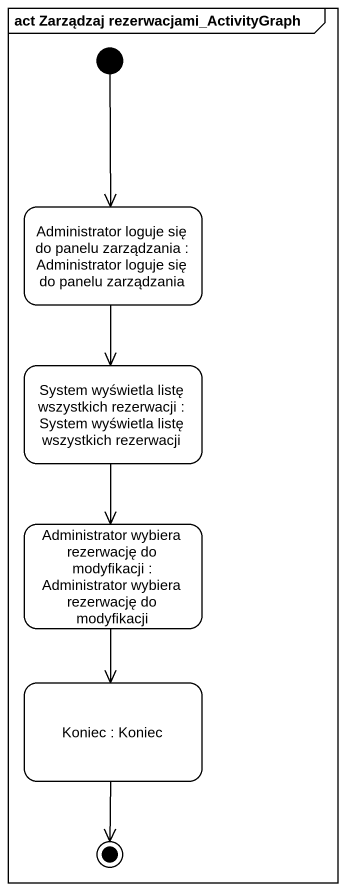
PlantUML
@startuml
mainframe act Zarządzaj rezerwacjami_ActivityGraph
hide empty description
state "Administrator loguje się do panelu zarządzania : Administrator loguje się do panelu zarządzania" as Administrator_loguje_się_do
state "System wyświetla listę wszystkich rezerwacji : System wyświetla listę wszystkich rezerwacji" as System_wyświetla_listę
state "Administrator wybiera rezerwację do modyfikacji : Administrator wybiera rezerwację do modyfikacji" as Administrator_wybiera
state "Koniec : Koniec" as Koniec
[*] --> Administrator_loguje_się_do
Administrator_loguje_się_do --> System_wyświetla_listę
System_wyświetla_listę --> Administrator_wybiera
Administrator_wybiera --> Koniec
Koniec --> [*]
@enduml
